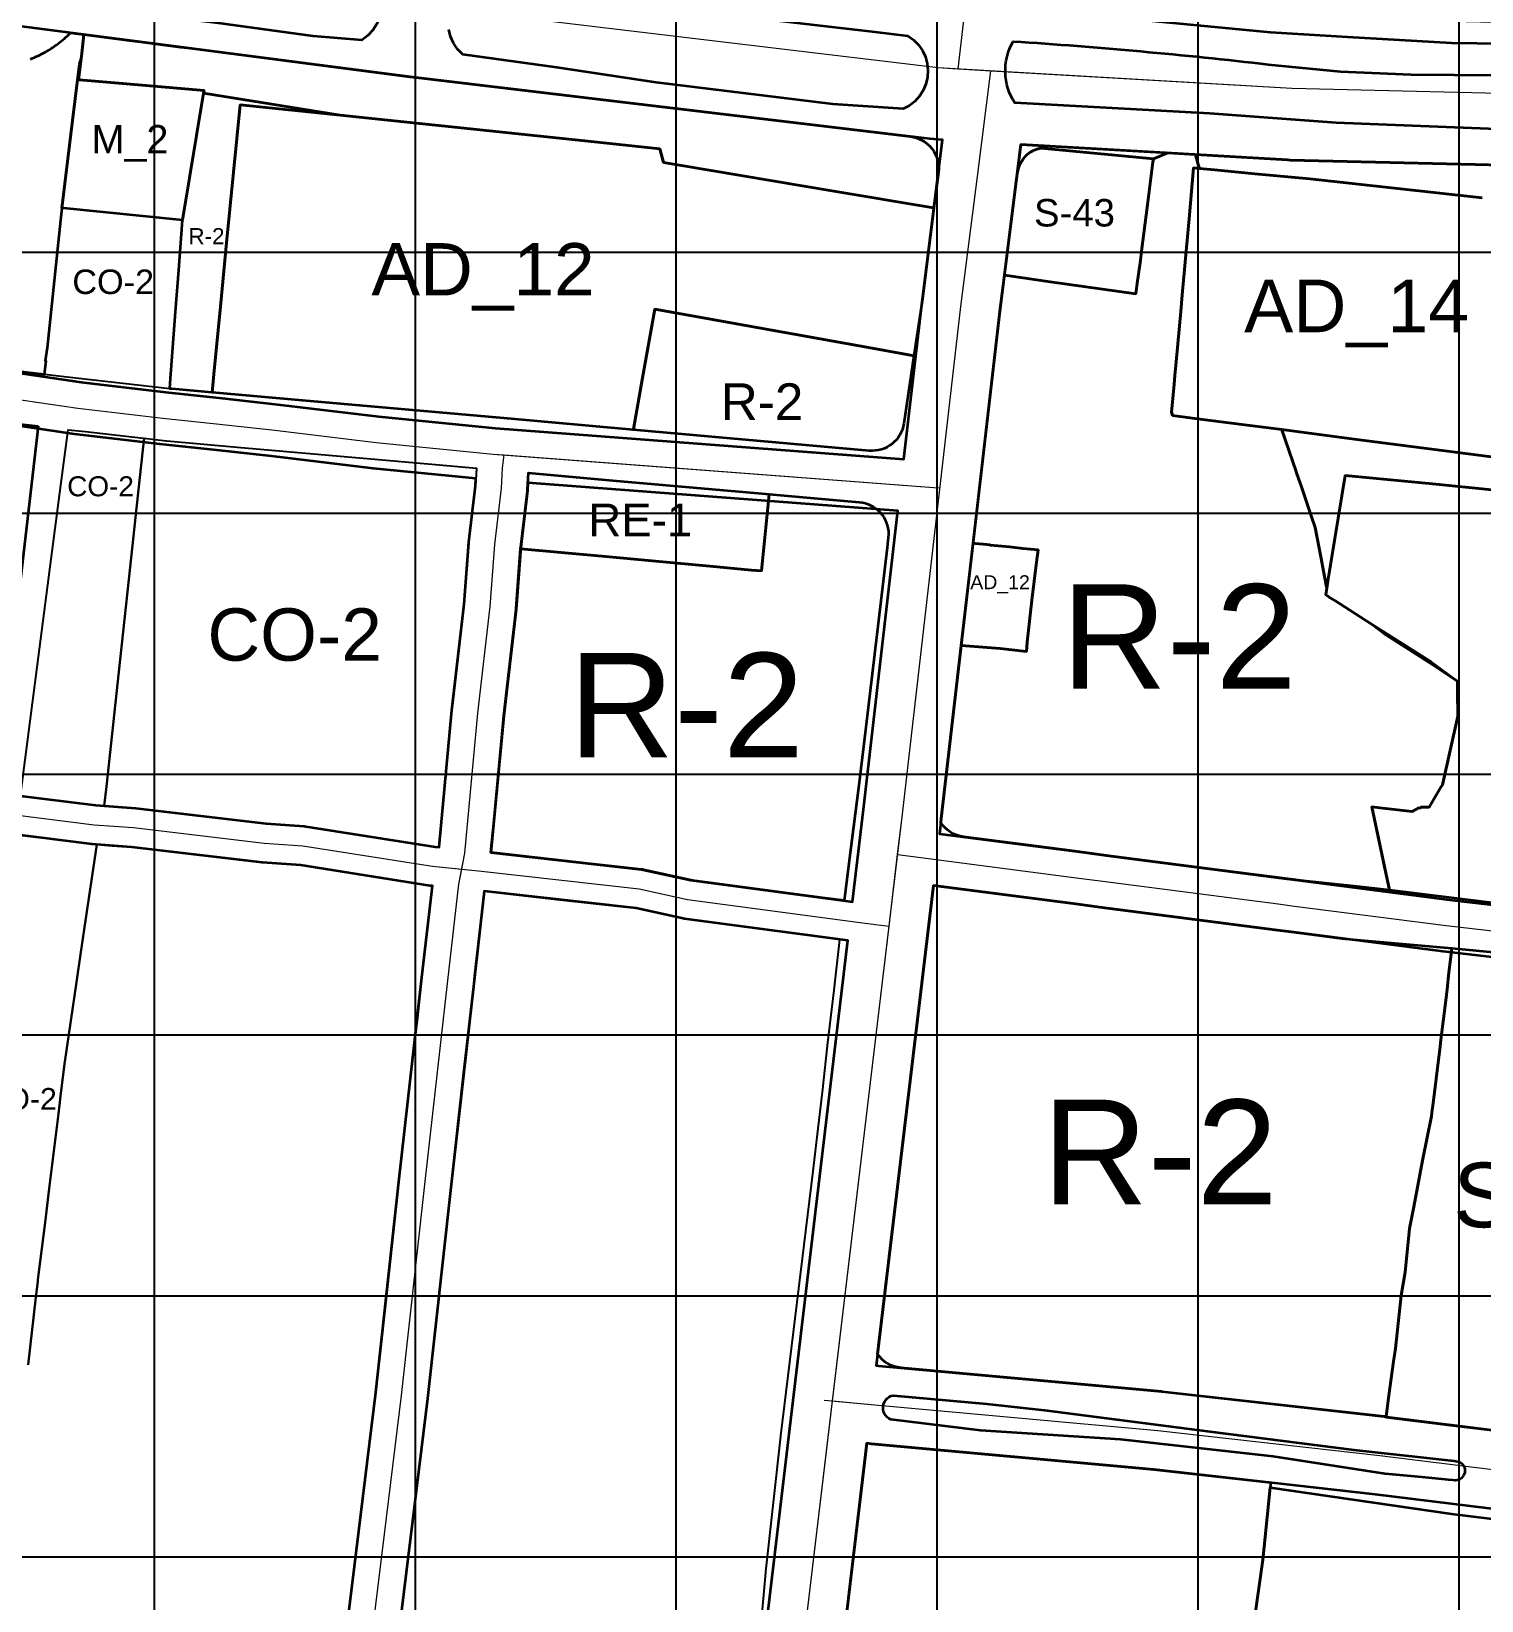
# Model space of a CAD drawing. Header units: millimetres. Extents: x 464536 to 476893, y 870501 to 881610.
# Drawn here: x 468753 to 469309, y 876583 to 877185 of the extents above; entities that cross this region are included whole.
import ezdxf
from ezdxf.enums import TextEntityAlignment as Align

# ---------------------------------------------------------------- set-up
doc = ezdxf.new("R2010")
doc.units = ezdxf.units.MM
for name, color, linetype, lineweight in [('Administration', 16, 'Continuous', 35), ('Center_1', 7, 'Continuous', 5), ('Land Use Code', 7, 'Continuous', 35), ('Manufacturing and storage', 212, 'Continuous', 35), ('Mixed use', 30, 'Continuous', 35), ('Proposed Road Net work', 7, 'Continuous', 35), ('Recreational _ Environmental', 84, 'Continuous', 35), ('Services', 170, 'Continuous', 35)]:
    doc.layers.add(name, color=color, linetype=linetype, lineweight=lineweight)
doc.layers.add('Commerce_ Business _ Trade', color=10, linetype='Continuous')
doc.layers.add('Grid1', color=7, linetype='Continuous')
doc.styles.add('Arial', font='arial.ttf')

msp = doc.modelspace()

# ---------------------------------------------------------------- linework, layer by layer
at = {"layer": 'Administration'}
for points in [[(468871.14, 877152.48), (468964.91, 877142.68), (468993.63, 877139.68), (468995.07, 877134.4), (469001.21, 877133.36), (469060.36, 877123.41), (469097.79, 877117.11), (469098.74, 877116.96), (469094.59, 877084.22), (469094.21, 877081.24), (469091.09, 877060.34), (469087.71, 877060.95), (469070.03, 877064.13), (469016.7, 877073.73), (468991.71, 877078.23), (468987.03, 877051.81), (468983.55, 877032.14), (468983.51, 877031.94), (468935.34, 877036.21), (468935.29, 877036.21), (468856.7, 877043.17), (468822.05, 877046.24), (468822.74, 877053.27), (468825.28, 877079.26), (468827.66, 877103.62), (468832.82, 877156.48)], [(469134.5, 876950.58), (469134.21, 876947.02), (469124.07, 876948.18), (469109.2, 876949.23), (469113.72, 876988.46), (469114.69, 876988.36), (469119.04, 876987.92), (469120.02, 876987.81), (469120.41, 876987.77), (469121.76, 876987.64), (469127.71, 876987.02), (469132.86, 876986.49), (469138.7, 876985.89), (469138.1, 876981.22), (469136.25, 876966.69), (469135.37, 876958.59)]]:
    msp.add_lwpolyline(points, close=True, dxfattribs=at)
msp.add_lwpolyline([(469327.24, 877019.66), (469294.53, 877023.9), (469259.82, 877028.41), (469232.07, 877032), (469232.03, 877032.01), (469220.78, 877033.47), (469209.74, 877034.9), (469198.76, 877036.32), (469194.07, 877036.93), (469193.03, 877037.07), (469190.18, 877037.44), (469189.81, 877038.83), (469190.04, 877041.31), (469190.78, 877049.41), (469191.09, 877052.8), (469191.57, 877057.99), (469193.34, 877077.28), (469193.92, 877083.61), (469196.35, 877110.18), (469196.59, 877112.77), (469198.25, 877132.3), (469200.52, 877132.09), (469206.29, 877131.55), (469221.76, 877130.11), (469242.86, 877128.14), (469308.81, 877120.84)], dxfattribs=at)
at = {"layer": 'Center_1'}
for points in [[(468798.09, 877743.93), (468879.23, 877735.73), (468968.76, 877726.69), (469122.11, 877710.76), (469139.18, 877708.96), (469140.24, 877708.51), (469141.2, 877707.88), (469142.05, 877707.1), (469142.75, 877706.19), (469143.29, 877705.17), (469143.66, 877704.08), (469143.84, 877702.95), (469143.08, 877690.85), (469122, 877290.64), (469109.96, 877187.8), (469107.92, 877170.32)], [(468736.01, 877215.92), (468901.43, 877194.57), (469100.4, 877170.76), (469235.86, 877162.82), (469437.48, 877158.06), (469594.11, 877155.67), (469780.91, 877153.29)], [(468999.27, 876140.87), (469001.59, 876173.95), (469038.04, 876476.47), (469086.66, 876884.68), (469109.07, 877079.19), (469115.4, 877129.06), (469120.53, 877169.58)], [(468716.12, 877047.83), (468728.58, 877046.41), (468770.62, 877040.23), (468803.21, 877036.42), (468824.89, 877034.13), (468846.06, 877031.76), (468884.92, 877027.11), (468929.79, 877022.62), (469098.72, 877009.84), (469101.06, 877009.67)], [(468835.47, 876164.19), (468837.54, 876184.06), (468837.8, 876188.03), (468849.43, 876283.82), (468851.42, 876300.37), (468864.13, 876409.02), (468871.18, 876468.22), (468875.05, 876501.33), (468894.71, 876661.8), (468903.64, 876742.63), (468912.4, 876820.85), (468916.64, 876857.81), (468918.91, 876869.63), (468923.92, 876923.39), (468928.65, 876964.19), (468930.4, 876987.94), (468932.97, 877009.56), (468933.44, 877017.21), (468934, 877022.3)], [(468697.94, 876890.39), (468745.53, 876884.47), (468776.84, 876880.58), (468791.96, 876879.45), (468842.07, 876873.53), (468856.87, 876872.54), (468906.59, 876864.65), (468924.15, 876862.87), (468985.82, 876855.98), (469004.27, 876851.9), (469062.85, 876844.13), (469069.4, 876843.26), (469078.32, 876842.07), (469081.54, 876841.65)], [(469084.81, 876869.11), (469090.73, 876868.34), (469155.33, 876859.98), (469163.47, 876858.92), (469230.61, 876850.23), (469236.93, 876849.42), (469295.05, 876841.9), (469391.66, 876830.77), (469480.73, 876820.05), (469610.23, 876803.96), (469694.84, 876796.71), (469707.87, 876795.59), (469709.04, 876795.49)], [(469056.67, 876660.04), (469076.1, 876658.26), (469184.56, 876648.36), (469269.58, 876638.82), (469372.66, 876626.04), (469495.98, 876609.92), (469578.7, 876599.87), (469661.81, 876589.78)]]:
    msp.add_lwpolyline(points, dxfattribs=at)
for points in [[(469124.62, 877340.27, 0), (469122, 877290.64, 0), (469109.96, 877187.8, 0), (469107.92, 877170.32, 0)], [(468760.81, 877212.72, 0), (468901.43, 877194.57, 0), (469100.4, 877170.76, 0), (469107.92, 877170.32, 0)], [(469084.81, 876869.11, 0), (469086.66, 876884.68, 0), (469109.07, 877079.19, 0), (469115.4, 877129.06, 0), (469120.53, 877169.58, 0)], [(469107.92, 877170.32, 0), (469120.53, 877169.58, 0)], [(469120.53, 877169.58, 0), (469235.86, 877162.82, 0), (469437.48, 877158.06, 0), (469594.11, 877155.67, 0), (469779.24, 877153.31, 0)], [(468716.85, 877047.75, 0), (468728.58, 877046.41, 0), (468770.62, 877040.23, 0), (468803.21, 877036.42, 0), (468824.89, 877034.13, 0), (468846.06, 877031.76, 0), (468884.92, 877027.11, 0), (468929.79, 877022.62, 0), (468934, 877022.3, 0)], [(468917.74, 876863.52, 0), (468918.91, 876869.63, 0), (468923.92, 876923.39, 0), (468928.65, 876964.19, 0), (468930.4, 876987.94, 0), (468932.97, 877009.56, 0), (468933.44, 877017.21, 0), (468934, 877022.3, 0)], [(468934, 877022.3, 0), (469098.72, 877009.84, 0)], [(468698.48, 876890.32, 0), (468745.53, 876884.47, 0), (468776.84, 876880.58, 0), (468791.96, 876879.45, 0), (468842.07, 876873.53, 0), (468856.87, 876872.54, 0), (468906.59, 876864.65, 0), (468917.74, 876863.52, 0)], [(469081.54, 876841.65, 0), (469084.81, 876869.11, 0)], [(469084.81, 876869.11, 0), (469090.73, 876868.34, 0), (469155.33, 876859.98, 0), (469163.47, 876858.92, 0), (469230.61, 876850.23, 0), (469236.93, 876849.42, 0), (469295.05, 876841.9, 0), (469391.66, 876830.77, 0), (469399.92, 876829.78, 0)], [(468835.47, 876164.19, 0), (468837.54, 876184.06, 0), (468837.8, 876188.03, 0), (468849.43, 876283.82, 0), (468851.42, 876300.37, 0), (468864.13, 876409.02, 0), (468871.18, 876468.22, 0), (468875.05, 876501.33, 0), (468894.71, 876661.8, 0), (468903.64, 876742.63, 0), (468912.4, 876820.85, 0), (468916.64, 876857.81, 0), (468917.74, 876863.52, 0)], [(468917.74, 876863.52, 0), (468924.15, 876862.87, 0), (468985.82, 876855.98, 0), (469004.27, 876851.9, 0), (469062.85, 876844.13, 0), (469069.4, 876843.26, 0), (469078.32, 876842.07, 0), (469081.54, 876841.65, 0)], [(469059.87, 876659.74, 0), (469081.54, 876841.65, 0)], [(469032.58, 876431.12, 0), (469038.04, 876476.47, 0), (469059.87, 876659.74, 0)], [(469056.67, 876660.04, 0), (469059.87, 876659.74, 0)], [(469059.87, 876659.74, 0), (469076.1, 876658.26, 0), (469184.56, 876648.36, 0), (469269.58, 876638.82, 0), (469372.66, 876626.04, 0), (469377.65, 876625.39, 0)]]:
    msp.add_polyline3d(points, dxfattribs=at)
at = {"layer": 'Commerce_ Business _ Trade'}
for points in [[(468806.05, 877049.78), (468805.89, 877047.69), (468769.91, 877051.78), (468757.75, 877053.16), (468758.36, 877058.37), (468758.16, 877058.4), (468758.65, 877061.66), (468758.86, 877063.32), (468763.98, 877112.35), (468764.53, 877116.9), (468765.18, 877116.84), (468810.74, 877112.31), (468809.3, 877093.09), (468808.1, 877077.15)], [(468796.05, 877028.68), (468795.57, 877024.3), (468793.27, 877003.11), (468790.18, 876974.57), (468786.34, 876939.2), (468781.57, 876895.27), (468780.76, 876887.81), (468777.58, 876888.04), (468755.72, 876890.76), (468748.59, 876891.65), (468755.02, 876940.97), (468760.03, 876979.4), (468764.12, 877010.72), (468766.9, 877031.99), (468770.82, 877031.55), (468773.58, 877031.23), (468783.5, 877030.1), (468795.81, 877028.7)], [(468909.77, 876879.33), (468909.08, 876871.93), (468907.56, 876872.09), (468858.05, 876879.95), (468857.37, 876880.02), (468842.76, 876881), (468792.84, 876886.89), (468792.52, 876886.92), (468780.76, 876887.81), (468781.57, 876895.27), (468786.34, 876939.2), (468790.18, 876974.57), (468793.27, 877003.11), (468795.57, 877024.3), (468796.05, 877028.68), (468804.48, 877027.72), (468804.72, 877027.69), (468831.7, 877025.31), (468885.91, 877020.51), (468907.64, 877018.58), (468923.42, 877017.18), (468923.01, 877010.46), (468920.47, 876989.12), (468920.42, 876988.67), (468918.69, 876965.13), (468914.32, 876927.43), (468913.98, 876924.54), (468913.96, 876924.32), (468911.97, 876902.93)]]:
    msp.add_lwpolyline(points, close=True, dxfattribs=at)
for points in [[(468745.26, 876876.95), (468754.5, 876875.8), (468761.11, 876874.98), (468775.91, 876873.14), (468776.02, 876873.13), (468776.28, 876873.1), (468777.86, 876872.98), (468773.08, 876840.4), (468772.04, 876833.37), (468771.81, 876831.77), (468770.11, 876820.22), (468765.75, 876790.53), (468765.51, 876788.96), (468763.87, 876775.56), (468763.85, 876775.41), (468763.15, 876769.71), (468759.64, 876741.18), (468758.04, 876728.15), (468755.6, 876708.24), (468755.33, 876706.11), (468755.27, 876705.55), (468754.57, 876699.47), (468751.59, 876673.54)], [(468751.59, 876673.54), (468754.57, 876699.47), (468755.27, 876705.55), (468755.33, 876706.11), (468755.6, 876708.24), (468758.04, 876728.15), (468759.64, 876741.18), (468763.15, 876769.71), (468763.85, 876775.41), (468763.87, 876775.56), (468765.51, 876788.96), (468765.75, 876790.53), (468770.11, 876820.22), (468771.81, 876831.77), (468772.04, 876833.37), (468773.08, 876840.4), (468777.86, 876872.98), (468783.79, 876872.54), (468791.24, 876871.98), (468841.19, 876866.08), (468841.57, 876866.04), (468846.92, 876865.69), (468856.03, 876865.08), (468886.73, 876860.21), (468905.41, 876857.24), (468905.84, 876857.18), (468906.5, 876857.12), (468905.64, 876849.61), (468904.53, 876840), (468903.92, 876834.67), (468903.48, 876830.82), (468903.4, 876830.17), (468902.46, 876821.99), (468902.46, 876821.98), (468901.15, 876810.26), (468900.74, 876806.57), (468899.44, 876794.95), (468893.7, 876743.73), (468888.74, 876698.81), (468886.19, 876675.69), (468885.2, 876666.74), (468884.78, 876662.95), (468878.83, 876614.35), (468874.13, 876576.02)], [(468884.98, 876500.14), (468904.65, 876660.64), (468913.58, 876741.52), (468918.36, 876784.24), (468922.34, 876819.73), (468922.66, 876822.52), (468924.96, 876842.62), (468926.39, 876855.07), (468955.4, 876851.83), (468979.76, 876849.11), (468984.59, 876848.57), (469002.65, 876844.58), (469002.96, 876844.52), (469003.28, 876844.47), (469014.9, 876842.92), (469061.86, 876836.69), (469062.59, 876836.59), (469060.31, 876817.11), (469057.83, 876795.98), (469057.81, 876795.8), (469055.86, 876778.03), (469054.23, 876764.11), (469052.32, 876747.83), (469039.89, 876646.37), (469039.87, 876646.19), (469034.18, 876594.28), (469034.15, 876594.01), (469032.2, 876572.6)]]:
    msp.add_lwpolyline(points, dxfattribs=at)
at = {"layer": 'Grid1'}
for p, q in [((468800, 870600), (468800, 881600)), ((468900, 870600), (468900, 881600)), ((469000, 870600), (469000, 881600)), ((469100, 870600), (469100, 881600)), ((469200, 870600), (469200, 881600)), ((469300, 870600), (469300, 881600)), ((464700, 877100), (472600, 877100)), ((464700, 877000), (472600, 877000)), ((464700, 876900), (472600, 876900)), ((464700, 876800), (472600, 876800)), ((464700, 876700), (472600, 876700)), ((464700, 876600), (472600, 876600))]:
    msp.add_line(p, q, dxfattribs=at)
at = {"layer": 'Manufacturing and storage'}
msp.add_lwpolyline([(468818.83, 877160.96), (468810.74, 877112.31), (468765.18, 877116.84), (468764.53, 877116.9), (468768.57, 877150.47), (468770.51, 877166.1), (468770.92, 877166.06), (468774.19, 877165.78), (468819, 877162)], close=True, dxfattribs=at)
at = {"layer": 'Mixed use'}
msp.add_lwpolyline([(468818.83, 877160.96), (468871.14, 877152.48), (468832.82, 877156.48), (468827.66, 877103.62), (468825.28, 877079.26), (468822.74, 877053.27), (468822.05, 877046.24), (468806.61, 877047.61), (468805.89, 877047.69), (468806.05, 877049.78), (468808.1, 877077.15), (468809.3, 877093.09), (468810.74, 877112.31)], close=True, dxfattribs=at)
for points in [[(469199.93, 877134.07), (469200.52, 877132.09), (469198.25, 877132.3), (469196.59, 877112.77), (469196.35, 877110.18), (469193.92, 877083.61), (469193.34, 877077.28), (469191.57, 877057.99), (469191.09, 877052.8), (469190.78, 877049.41), (469190.04, 877041.31), (469189.81, 877038.83), (469190.18, 877037.44), (469193.03, 877037.07), (469194.07, 877036.93), (469198.76, 877036.32), (469209.74, 877034.9), (469220.78, 877033.47), (469232.03, 877032.01), (469232.06, 877031.93), (469237.53, 877015.98), (469237.71, 877015.44), (469239.68, 877009.71), (469240.84, 877006.31), (469243.47, 876998.62), (469244.88, 876994.51), (469247.15, 876982.62), (469248.07, 876977.81), (469249.1, 876972.38), (469249.32, 876971.24), (469248.9, 876968.66), (469249.94, 876968), (469250.39, 876967.72), (469252.34, 876966.47), (469266.1, 876957.72), (469289.25, 876942.99), (469299.33, 876935.54), (469299.33, 876935.15), (469299.39, 876931.72), (469299.55, 876922.16), (469293.62, 876895.92), (469293.06, 876894.95), (469288.54, 876887.24), (469285.34, 876887.36), (469285.21, 876886.94), (469284.59, 876887.04), (469281.99, 876885.68), (469270.62, 876886.92), (469266.51, 876887.37), (469273.34, 876855.51), (469262.07, 876856.71), (469241.43, 876858.92), (469208.32, 876863.2), (469164.76, 876868.84), (469156.61, 876869.9), (469147.93, 876871.02), (469110.1, 876875.92, -0.21943), (469101.38, 876881.39), (469101.56, 876882.93), (469109.2, 876949.23), (469124.07, 876948.18), (469134.21, 876947.02), (469134.5, 876950.58), (469135.37, 876958.59), (469136.25, 876966.69), (469138.1, 876981.22), (469138.7, 876985.89), (469132.86, 876986.49), (469127.71, 876987.02), (469121.76, 876987.64), (469120.41, 876987.77), (469120.02, 876987.81), (469119.04, 876987.92), (469114.69, 876988.36), (469113.72, 876988.46), (469123.95, 877077.3), (469123.96, 877077.39), (469125.72, 877091.2), (469126.67, 877091.07), (469143.24, 877088.7), (469176.13, 877084), (469176.67, 877088.08), (469177.71, 877095.94), (469178.23, 877099.84), (469178.25, 877100.06), (469178.3, 877100.42), (469178.29, 877100.46), (469180.57, 877118.2), (469181.49, 877125.37), (469182.67, 877134.55), (469182.83, 877135.77), (469188.33, 877138.06), (469198.94, 877137.43), (469199.93, 877134.09)], [(469091.09, 877060.34), (469087.22, 877034.37, -0.396078), (469074, 877023.93), (469073.97, 877023.93), (468983.51, 877031.94), (468983.55, 877032.14), (468987.03, 877051.81), (468991.71, 877078.23), (469016.7, 877073.73), (469070.03, 877064.13), (469087.71, 877060.95)], [(468940.31, 876986.35), (468972.83, 876983.35), (469000.36, 876980.81), (469012.89, 876979.66), (469028.75, 876978.19), (469032.65, 876977.83), (469035.61, 877007.25), (469070.12, 877004.19), (469070.14, 877004.19, -0.389176), (469081.33, 876991.89), (469080.81, 876986.81), (469072.63, 876917.96), (469069.86, 876894.7), (469066.67, 876869.83), (469064.32, 876851.5), (469056.9, 876852.48), (469006.18, 876859.21), (469005.57, 876859.29), (468987.44, 876863.3), (468987.12, 876863.37), (468986.65, 876863.43), (468967.09, 876865.62), (468930.01, 876869.76), (468928.97, 876869.88), (468930.01, 876881.04), (468932.44, 876907.05), (468933.45, 876917.95), (468933.86, 876922.35), (468938.58, 876963.04), (468938.62, 876963.45)], [(469272.93, 876660.92), (469272.07, 876653.62), (469271.42, 876653.7), (469271.25, 876653.72), (469186.24, 876663.27), (469185.93, 876663.3), (469086.08, 876672.41, -0.22123), (469077.11, 876677.63), (469098.5, 876857.25), (469154.05, 876850.06), (469162.19, 876849.01), (469229.32, 876840.32), (469235.65, 876839.5), (469245.43, 876838.23), (469255.07, 876836.99), (469297.16, 876833.25), (469297.03, 876832.09), (469295.99, 876822.81), (469295.53, 876818.66), (469295.04, 876814.27), (469293.02, 876798.07), (469292.56, 876794.38), (469292.46, 876793.54), (469289.88, 876772.85), (469289.69, 876771.33), (469289.39, 876768.89), (469286.05, 876752.57), (469284.78, 876745.71), (469282.63, 876734.15), (469281.04, 876725.81), (469279.35, 876709.09), (469277.8, 876700.08), (469275.58, 876679.87), (469274.88, 876674.88)]]:
    msp.add_lwpolyline(points, format="xyb", close=True, dxfattribs=at)
for points in [[(469410.09, 876999.06, 0), (469289.78, 877011.2, 0), (469260.34, 877014.09, 0), (469256.35, 877014.48, 0), (469249.75, 876973.9, 0), (469249.32, 876971.24, 0), (469249.1, 876972.38, 0), (469248.07, 876977.81, 0), (469247.15, 876982.62, 0), (469244.88, 876994.51, 0), (469243.47, 876998.62, 0), (469240.84, 877006.31, 0), (469239.68, 877009.71, 0), (469237.71, 877015.44, 0), (469237.53, 877015.98, 0), (469232.06, 877031.93, 0), (469232.03, 877032.01, 0), (469232.07, 877032, 0), (469259.82, 877028.41, 0), (469294.53, 877023.9, 0), (469327.24, 877019.66, 0)], [(469065.07, 876576.59, 0), (469073.04, 876643.48, 0), (469074.73, 876643.33, 0), (469183.05, 876633.44, 0), (469227.79, 876628.41, 0), (469227.59, 876626.48, 0), (469225.32, 876603.74, 0), (469224.83, 876598.86, 0), (469215.76, 876534.53, 0)]]:
    msp.add_polyline3d(points, dxfattribs=at)
at = {"layer": 'Proposed Road Net work'}
for points in [[(468898, 877167.28, 0), (468748.15, 877186.62, 0), (468732.9, 877055.89, 0), (468771.93, 877050.14, 0), (468804.32, 877046.36, 0), (468825.97, 877044.07, 0), (468847.21, 877041.7, 0), (468886.01, 877037.05, 0), (468930.67, 877032.58, 0), (469087.24, 877020.74, 0), (469094.18, 877080.99, 0), (469100.52, 877130.94, 0), (469102.06, 877143.11, 0), (469098.79, 877143.3, 0), (469097.13, 877143.45, 0)], [(468730.58, 877036.01, 0), (468714.23, 876895.92, 0), (468746.46, 876891.91, 0), (468777.58, 876888.04, 0), (468792.68, 876886.91, 0), (468842.76, 876881, 0), (468857.37, 876880.02, 0), (468858.05, 876879.95, 0), (468907.56, 876872.09, 0), (468909.08, 876871.93, 0), (468913.97, 876924.43, 0), (468918.69, 876965.13, 0), (468920.44, 876988.9, 0), (468923.01, 877010.46, 0), (468923.18, 877013.23, 0), (468883.83, 877017.17, 0), (468844.9, 877021.83, 0), (468823.81, 877024.19, 0), (468802.11, 877026.48, 0), (468769.31, 877030.32, 0)], [(468730.58, 877036.01, 0), (468714.23, 876895.92, 0), (468746.46, 876891.91, 0), (468777.58, 876888.04, 0), (468792.68, 876886.91, 0), (468842.76, 876881, 0), (468857.37, 876880.02, 0), (468858.05, 876879.95, 0), (468907.56, 876872.09, 0), (468909.08, 876871.93, 0), (468913.97, 876924.43, 0), (468918.69, 876965.13, 0), (468920.44, 876988.9, 0), (468923.01, 877010.46, 0), (468923.18, 877013.23, 0), (468883.83, 877017.17, 0), (468844.9, 877021.83, 0), (468823.81, 877024.19, 0), (468802.11, 877026.48, 0), (468769.31, 877030.32, 0)], [(468933.86, 876922.35, 0), (468928.97, 876869.88, 0), (468986.65, 876863.43, 0), (468987.28, 876863.33, 0), (469005.57, 876859.29, 0), (469063.84, 876851.56, 0), (469067.55, 876851.07, 0), (469071.76, 876886.42, 0), (469084.95, 877000.86, 0), (468943.11, 877011.58, 0), (468942.93, 877008.66, 0), (468940.35, 876986.98, 0), (468938.6, 876963.25, 0)], [(468933.86, 876922.35, 0), (468928.97, 876869.88, 0), (468986.65, 876863.43, 0), (468987.28, 876863.33, 0), (469005.57, 876859.29, 0), (469063.84, 876851.56, 0), (469067.55, 876851.07, 0), (469071.76, 876886.42, 0), (469084.95, 877000.86, 0), (468943.11, 877011.58, 0), (468942.93, 877008.66, 0), (468940.35, 876986.98, 0), (468938.6, 876963.25, 0)], [(468712.49, 876881.02, 0), (468673.51, 876547.01, 0), (468634.17, 876215.94, 0), (468654.74, 876213.48, 0), (468695.72, 876208.59, 0), (468746.56, 876202.52, 0), (468778.77, 876198.68, 0), (468782.54, 876198.23, 0), (468828.3, 876192.77, 0), (468839.51, 876285.02, 0), (468841.49, 876301.55, 0), (468854.2, 876410.19, 0), (468861.25, 876469.39, 0), (468865.12, 876502.52, 0), (468884.78, 876662.95, 0), (468893.7, 876743.73, 0), (468902.46, 876821.98, 0), (468906.5, 876857.12, 0), (468905.63, 876857.21, 0), (468856.03, 876865.08, 0), (468841.38, 876866.06, 0), (468791.24, 876871.98, 0), (468776.1, 876873.12, 0), (468744.61, 876877.03, 0)], [(468712.49, 876881.02, 0), (468673.51, 876547.01, 0), (468634.17, 876215.94, 0), (468654.74, 876213.48, 0), (468695.72, 876208.59, 0), (468746.56, 876202.52, 0), (468778.77, 876198.68, 0), (468782.54, 876198.23, 0), (468828.3, 876192.77, 0), (468839.51, 876285.02, 0), (468841.49, 876301.55, 0), (468854.2, 876410.19, 0), (468861.25, 876469.39, 0), (468865.12, 876502.52, 0), (468884.78, 876662.95, 0), (468893.7, 876743.73, 0), (468902.46, 876821.98, 0), (468906.5, 876857.12, 0), (468905.63, 876857.21, 0), (468856.03, 876865.08, 0), (468841.38, 876866.06, 0), (468791.24, 876871.98, 0), (468776.1, 876873.12, 0), (468744.61, 876877.03, 0)], [(468984.59, 876848.57, 0), (468926.39, 876855.07, 0), (468922.34, 876819.73, 0), (468913.58, 876741.52, 0), (468904.65, 876660.64, 0), (468884.98, 876500.14, 0), (468881.11, 876467.05, 0), (468874.06, 876407.85, 0), (468861.35, 876299.2, 0), (468859.36, 876282.62, 0), (468848.13, 876190.17, 0), (468850.04, 876189.89, 0), (468881.91, 876185.36, 0), (468905.92, 876181.94, 0), (468938.58, 876177.29, 0), (468974.95, 876172.11, 0), (468986.31, 876170.49, 0), (468986.63, 876175, 0), (468986.7, 876175.75, 0), (469023.15, 876478.25, 0), (469065.78, 876836.17, 0), (469061.86, 876836.69, 0), (469003.12, 876844.49, 0), (469002.65, 876844.58, 0)], [(468984.59, 876848.57, 0), (468926.39, 876855.07, 0), (468922.34, 876819.73, 0), (468913.58, 876741.52, 0), (468904.65, 876660.64, 0), (468884.98, 876500.14, 0), (468881.11, 876467.05, 0), (468874.06, 876407.85, 0), (468861.35, 876299.2, 0), (468859.36, 876282.62, 0), (468848.13, 876190.17, 0), (468850.04, 876189.89, 0), (468881.91, 876185.36, 0), (468905.92, 876181.94, 0), (468938.58, 876177.29, 0), (468974.95, 876172.11, 0), (468986.31, 876170.49, 0), (468986.63, 876175, 0), (468986.7, 876175.75, 0), (469023.15, 876478.25, 0), (469065.78, 876836.17, 0), (469061.86, 876836.69, 0), (469003.12, 876844.49, 0), (469002.65, 876844.58, 0)], [(469098.5, 876857.25, 0), (469076.59, 876673.28, 0), (469077.46, 876673.2, 0), (469186.08, 876663.28, 0), (469271.34, 876653.71, 0), (469370.18, 876641.46, 0), (469377.58, 876717.13, 0), (469389.81, 876820.92, 0), (469293.84, 876831.97, 0), (469235.65, 876839.5, 0), (469229.32, 876840.32, 0), (469162.19, 876849.01, 0), (469154.05, 876850.06, 0)], [(469098.5, 876857.25, 0), (469076.59, 876673.28, 0), (469077.46, 876673.2, 0), (469186.08, 876663.28, 0), (469271.34, 876653.71, 0), (469370.18, 876641.46, 0), (469377.58, 876717.13, 0), (469389.81, 876820.92, 0), (469293.84, 876831.97, 0), (469235.65, 876839.5, 0), (469229.32, 876840.32, 0), (469162.19, 876849.01, 0), (469154.05, 876850.06, 0)], [(469183.04, 876633.44, 0), (469074.73, 876643.33, 0), (469073.04, 876643.48, 0), (469052.93, 876474.68, 0), (469048.41, 876437.12, 0), (469058.71, 876435.78, 0), (469139.37, 876425.24, 0), (469204.24, 876417.61, 0), (469261.21, 876410.78, 0), (469261.7, 876410.7, 0), (469375.01, 876389.13, 0), (469482.74, 876381.18, 0), (469598.87, 876372.13, 0), (469622.72, 876482.35, 0), (469643.6, 876576.88, 0), (469576.89, 876584.98, 0), (469494.11, 876595.04, 0), (469370.77, 876611.16, 0), (469267.82, 876623.92, 0)], [(469183.04, 876633.44, 0), (469074.73, 876643.33, 0), (469073.04, 876643.48, 0), (469052.93, 876474.68, 0), (469048.41, 876437.12, 0), (469058.71, 876435.78, 0), (469139.37, 876425.24, 0), (469204.24, 876417.61, 0), (469261.21, 876410.78, 0), (469261.7, 876410.7, 0), (469375.01, 876389.13, 0), (469482.74, 876381.18, 0), (469598.87, 876372.13, 0), (469622.72, 876482.35, 0), (469643.6, 876576.88, 0), (469576.89, 876584.98, 0), (469494.11, 876595.04, 0), (469370.77, 876611.16, 0), (469267.82, 876623.92, 0)]]:
    msp.add_polyline3d(points, close=True, dxfattribs=at)
for points in [[(468898, 877167.28, 0), (468767.82, 877184.09, 0)], [(468746.47, 877172.15, 0), (468732.9, 877055.89, 0), (468771.93, 877050.14, 0), (468804.32, 877046.36, 0), (468825.97, 877044.07, 0), (468847.21, 877041.7, 0), (468886.01, 877037.05, 0), (468930.67, 877032.58, 0), (469087.24, 877020.74, 0), (469094.18, 877080.99, 0), (469100.52, 877130.94, 0), (469102.06, 877143.11, 0), (469098.79, 877143.3, 0), (469097.13, 877143.45, 0), (468898, 877167.28, 0)], [(469436.94, 877130.56, 0), (469235.22, 877135.33, 0), (469234.26, 877135.37, 0), (469132.08, 877141.35, 0), (469130.28, 877127.17, 0), (469123.96, 877077.39, 0), (469101.56, 876882.93, 0), (469100.87, 876877.11, 0), (469156.61, 876869.9, 0), (469164.76, 876868.84, 0), (469231.89, 876860.15, 0), (469238.22, 876859.33, 0), (469296.27, 876851.82, 0), (469392.83, 876840.7, 0)], [(469436.94, 877130.56, 0), (469235.22, 877135.33, 0), (469234.26, 877135.37, 0), (469132.08, 877141.35, 0), (469130.28, 877127.17, 0), (469123.96, 877077.39, 0), (469101.56, 876882.93, 0), (469100.87, 876877.11, 0), (469156.61, 876869.9, 0), (469164.76, 876868.84, 0), (469231.89, 876860.15, 0), (469238.22, 876859.33, 0), (469296.27, 876851.82, 0), (469392.83, 876840.7, 0)]]:
    msp.add_polyline3d(points, dxfattribs=at)
at = {"layer": 'Recreational _ Environmental'}
for points in [[(468808.39, 877189.85, -0.885754), (468813.45, 877216.42, -0.023523), (468814.72, 877216.28), (468818.52, 877215.84), (468822.47, 877215.37), (468875.66, 877209.11), (468881.12, 877208.27), (468883.14, 877206.25), (468884.78, 877203.92), (468886.01, 877201.35), (468886.79, 877198.61), (468887.1, 877195.78), (468886.92, 877192.94), (468886.28, 877190.16), (468885.18, 877187.54), (468883.65, 877185.13), (468881.74, 877183.02), (468879.5, 877181.26), (468860.84, 877182.86), (468824.59, 877187.86), (468812.19, 877189.21), (468809.94, 877189.46, -0.02947)], [(468770.92, 877166.06), (468771.76, 877173.21), (468771.86, 877174.08), (468772.12, 877176.34), (468772.39, 877178.62), (468772.95, 877183.42), (468782.69, 877182.17), (468790.45, 877181.16), (468793.6, 877180.76), (468809.98, 877178.64), (468812.63, 877178.3), (468897.92, 877167.29), (468898.16, 877167.26), (469089.73, 877144.34, -0.415719), (469100.47, 877130.6), (469100.47, 877130.58), (469098.74, 877116.96), (469097.79, 877117.11), (469060.36, 877123.41), (469001.21, 877133.36), (468995.07, 877134.4), (468993.63, 877139.68), (468964.91, 877142.68), (468871.14, 877152.48), (468818.83, 877160.96), (468819, 877162), (468795.42, 877163.99), (468774.19, 877165.78)], [(469252.86, 877149.58), (469204.3, 877153.14), (469129.75, 877157.2, -0.282221), (469129.11, 877180.82, -0.012502), (469226.89, 877171.98), (469254.59, 877169.24), (469281.6, 877168.1), (469314.66, 877167.88), (469344.47, 877167.38), (469399.37, 877166.53), (469434.64, 877165.97, -0.303239), (469436.16, 877150.18, -0.108264), (469434.56, 877147.7, -0.100424), (469432.27, 877146.2), (469397.74, 877146.51), (469311.28, 877147.25)], [(468771.86, 877174.08), (468770.92, 877166.06), (468770.51, 877166.1), (468771.14, 877171.19, -0.060749)]]:
    msp.add_lwpolyline(points, format="xyb", close=True, dxfattribs=at)
msp.add_lwpolyline([(469375.33, 877179.06), (469297.1, 877180.12), (469257.18, 877182.45), (469227.68, 877184.17), (469183.6, 877188.46), (469160.74, 877190.68), (469129.52, 877197.52), (469136.64, 877196.18), (469146.58, 877195.6, 0.118445), (469152.24, 877196.61), (469188.9, 877193.12), (469226.18, 877190.93), (469226.53, 877190.91), (469236.99, 877190.3), (469291.96, 877189), (469405.25, 877186.32)], format="xyb", dxfattribs=at)
for points in [[(469003.09, 877192.95), (469076.2, 877184.49), (469088.71, 877182.92), (469090.88, 877181.38), (469092.76, 877179.49), (469094.3, 877177.32), (469095.45, 877174.91), (469096.17, 877172.35), (469096.45, 877169.7), (469096.29, 877167.04), (469095.67, 877164.45), (469094.63, 877162), (469093.19, 877159.76), (469091.39, 877157.8), (469089.29, 877156.16), (469086.94, 877154.91), (469059.96, 877156.81), (468992.25, 877165.1), (468954.21, 877170.78), (468918.13, 877175.81), (468916.19, 877177.82), (468914.62, 877180.13), (468913.46, 877182.68), (468912.75, 877185.38)], [(468752.49, 877174.04), (468753.23, 877174.34), (468753.97, 877174.66), (468754.71, 877174.99), (468755.43, 877175.33), (468756.16, 877175.68), (468756.87, 877176.04), (468757.58, 877176.42), (468758.13, 877176.73), (468758.41, 877176.89), (468758.97, 877177.22), (468759.66, 877177.63), (468760.34, 877178.06), (468761.01, 877178.5), (468761.68, 877178.96), (468762.33, 877179.42), (468762.98, 877179.89), (468763.62, 877180.38), (468764.25, 877180.88), (468764.88, 877181.4), (468765.48, 877181.91), (468766.08, 877182.44), (468766.68, 877182.98), (468767.26, 877183.54), (468767.82, 877184.09), (468772.95, 877183.42), (468772.39, 877178.62), (468772.12, 877176.34), (468771.86, 877174.08), (468770.92, 877166.06), (468770.51, 877166.1), (468768.57, 877150.47), (468764.53, 877116.9), (468763.98, 877112.35), (468758.86, 877063.32), (468758.65, 877061.66), (468758.16, 877058.4), (468758.36, 877058.37), (468757.75, 877053.16), (468732.91, 877055.99)]]:
    msp.add_lwpolyline(points, dxfattribs=at)
for points in [[(468755.43, 877033.3), (468739.04, 876892.84), (468714.23, 876895.92), (468715.9, 876910.25), (468729.99, 877030.96), (468730.59, 877036.12), (468737.47, 877035.34), (468741.69, 877034.86)], [(469035.61, 877007.25), (469032.65, 876977.83), (469028.75, 876978.19), (469012.89, 876979.66), (469000.36, 876980.81), (468972.83, 876983.35), (468940.31, 876986.35), (468940.35, 876986.98), (468942.9, 877008.38), (468942.95, 877008.94), (468943.35, 877015.42), (468975.62, 877012.56), (469032.76, 877007.5)], [(469299.22, 876629.31), (469298.59, 876629.23), (469297.64, 876629.33), (469295.96, 876629.49), (469285.72, 876630.48), (469271.72, 876631.83), (469228.74, 876638.45), (469170.27, 876644.96), (469116.53, 876648.33), (469082.21, 876652.65), (469081.48, 876653.03), (469080.81, 876653.52), (469080.25, 876654.12), (469079.79, 876654.81), (469079.46, 876655.57), (469079.27, 876656.37), (469079.21, 876657.19), (469079.29, 876658.02), (469079.52, 876658.81), (469079.88, 876659.56), (469080.36, 876660.23), (469080.94, 876660.81), (469081.62, 876661.28), (469082.37, 876661.63), (469083.17, 876661.85), (469118.95, 876658.64), (469141.15, 876656.14), (469204.5, 876648.05), (469259.68, 876641.04), (469284.21, 876638.27), (469294.49, 876637.11), (469298.07, 876636.71), (469299.92, 876636.44), (469300.49, 876636.14), (469300.99, 876635.76), (469301.42, 876635.29), (469301.77, 876634.76), (469302.02, 876634.18), (469302.18, 876633.57), (469302.22, 876632.93), (469302.16, 876632.3), (469301.99, 876631.69), (469301.72, 876631.11), (469301.36, 876630.59), (469300.92, 876630.14), (469300.4, 876629.77), (469299.83, 876629.49)]]:
    msp.add_lwpolyline(points, close=True, dxfattribs=at)
msp.add_polyline3d([(469132.08, 877141.35, 0), (469188.33, 877138.06, 0), (469182.83, 877135.77, 0), (469139.83, 877139.9, 0), (469139.16, 877139.78, 0), (469138.5, 877139.62, 0), (469137.85, 877139.41, 0), (469137.21, 877139.17, 0), (469136.6, 877138.88, 0), (469136, 877138.55, 0), (469135.43, 877138.18, 0), (469134.93, 877137.82, 0), (469134.46, 877137.43, 0), (469134.01, 877137.01, 0), (469133.59, 877136.56, 0), (469133.19, 877136.09, 0), (469132.83, 877135.6, 0), (469132.49, 877135.09, 0), (469132.18, 877134.56, 0), (469131.85, 877133.95, 0), (469131.56, 877133.32, 0), (469131.3, 877132.67, 0), (469131.07, 877132.02, 0), (469130.89, 877131.35, 0), (469130.74, 877130.67, 0), (469130.63, 877129.98, 0)], close=True, dxfattribs=at)
msp.add_polyline3d([(469308.81, 877120.84, 0), (469242.86, 877128.14, 0), (469221.76, 877130.11, 0), (469206.29, 877131.55, 0), (469200.52, 877132.09, 0), (469199.93, 877134.07, 0), (469199.93, 877134.09, 0), (469198.94, 877137.43, 0), (469234.26, 877135.37, 0), (469235.22, 877135.33, 0), (469436.94, 877130.56, 0)], dxfattribs=at)
at = {"layer": 'Services'}
msp.add_lwpolyline([(469182.83, 877135.77), (469182.67, 877134.55), (469181.49, 877125.37), (469180.57, 877118.2), (469178.29, 877100.46), (469177.71, 877095.94), (469176.67, 877088.08), (469176.13, 877084), (469143.24, 877088.7), (469126.67, 877091.07), (469125.72, 877091.2), (469130.28, 877127.17), (469130.63, 877129.96, -0.099525), (469132.18, 877134.56, -0.1196), (469135.43, 877138.18, -0.116135), (469139.83, 877139.9)], format="xyb", close=True, dxfattribs=at)
for points in [[(469393.16, 876840.67), (469273.34, 876855.51), (469270.9, 876866.88), (469267.41, 876883.17), (469266.51, 876887.37), (469270.62, 876886.92), (469281.99, 876885.68), (469284.59, 876887.04), (469285.21, 876886.94), (469285.34, 876887.36), (469288.54, 876887.24), (469293.06, 876894.95), (469293.62, 876895.92), (469299.55, 876922.16), (469299.39, 876931.72), (469299.33, 876935.15), (469299.33, 876935.54), (469289.94, 876941.8), (469271.89, 876953.32), (469271.4, 876953.64), (469266.1, 876957.72), (469252.34, 876966.47), (469250.39, 876967.72), (469249.94, 876968), (469248.9, 876968.66), (469249.32, 876971.24), (469249.75, 876973.9), (469256.35, 877014.48), (469260.34, 877014.09), (469289.78, 877011.2), (469410.09, 876999.06)], [(469373.57, 876641.05), (469295.68, 876650.46), (469272.03, 876653.32), (469272.07, 876653.62), (469272.93, 876660.92), (469274.88, 876674.88), (469275.58, 876679.87), (469277.8, 876700.08), (469279.35, 876709.09), (469281.04, 876725.81), (469282.63, 876734.15), (469284.78, 876745.71), (469286.05, 876752.57), (469289.39, 876768.89), (469289.69, 876771.33), (469289.88, 876772.85), (469292.46, 876793.54), (469292.56, 876794.38), (469293.02, 876798.07), (469295.04, 876814.27), (469295.53, 876818.66), (469295.99, 876822.81), (469297.03, 876832.09), (469297.16, 876833.25), (469341.23, 876829.03)], [(469215.76, 876534.53), (469224.83, 876598.86), (469225.32, 876603.74), (469227.59, 876626.48), (469297.1, 876616.44), (469319.95, 876613.6), (469385.07, 876605.52), (469430.13, 876599.92), (469438.41, 876598.91), (469431.28, 876520.72)]]:
    msp.add_lwpolyline(points, dxfattribs=at)

# ---------------------------------------------------------------- texts
at = {"layer": 'Land Use Code', "color": 7, "true_color": 0xffffff, "style": 'Arial'}
for s, height, p in [('M_2', 10.848, (468790.6, 877134.65)), ('S-43', 10.515, (469152.59, 877106.71)), ('R-2', 6.164, (468819.91, 877101.23)), ('AD_12', 20.038, (468925.92, 877077.44)), ('CO-2', 9.388, (468784.17, 877081.16)), ('AD_14', 20.186, (469260.74, 877063.29)), ('R-2', 14.046, (469032.86, 877031.49)), ('CO-2', 7.664, (468779.33, 877004.16)), ('RE-1', 12.511, (468986.19, 876987.38)), ('AD_12', 5.346, (469124.07, 876969.25)), ('R-2', 40.076, (469192.68, 876920.65)), ('CO-2', 20.038, (468853.72, 876937.44)), ('R-2', 40.076, (469003.87, 876894.33)), ('CO-2', 8.328, (468748.68, 876768.83)), ('R-2', 40.076, (469185.4, 876723.11)), ('S-13', 24.777, (469334.27, 876718.84))]:
    msp.add_text(s, height=height, dxfattribs=at).set_placement(p, align=Align.BOTTOM_CENTER)

doc.saveas('drawing.dxf')
